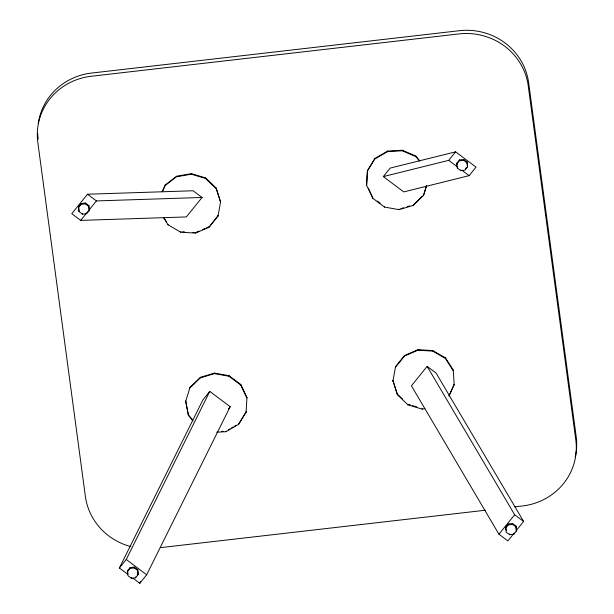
<?xml version="1.0" encoding="UTF-8"?>
<svg xmlns="http://www.w3.org/2000/svg" width="614" height="614" viewBox="0 0 614 614"><rect width="100%" height="100%" fill="white"/><g stroke="black" fill="none" stroke-linecap="round" stroke-linejoin="round"><path stroke-width="0.92" d="M216.727 432.218L225.952 431.696L238.554 424.358L246.107 412.201L246.951 397.465L240.772 384.487L229.06 375.699L214.486 373.112L200.402 377.318L190.018 387.357L185.666 401.464L188.444 415.455L193.049 421.058M426.676 185.451L423.53 195.405L413.153 205.444L399.062 209.65L384.494 207.064L372.782 198.276L366.604 185.29L367.448 170.562L375 158.404L387.603 151.067L402.362 150.238L415.893 156.094L419.922 160.998M367.448 170.562L366.604 185.29M78.523 207.57L78.623 206.711L81.232 203.487L85.461 203.004L88.838 205.536L89.283 210.472L86.681 213.695L82.445 214.179L79.068 211.646L78.523 207.57L81.125 204.347L81.232 203.487M79.068 211.646L78.623 206.711M82.445 214.179L82.552 213.327M89.283 210.472L88.738 206.396L85.361 203.856L85.461 203.004M88.738 206.396L88.838 205.536M162.472 191.53L165.32 184.944L176.893 176.195L191.422 173.655L205.583 177.914L216.12 187.984L220.572 202.106L216.12 187.984M220.633 201.569L218.016 216.09L208.983 227.272L195.544 233.082L180.769 232.199L168.052 224.824L168.113 224.287M127.428 571.657L127.535 570.797L130.137 567.574L134.374 567.083L137.751 569.623L138.196 574.55L135.587 577.774L131.358 578.265L127.981 575.725L127.428 571.657L130.038 568.426L130.137 567.574M165.258 185.482L176.893 176.195M131.358 578.265L131.457 577.406M138.196 574.55L137.651 570.475L134.266 567.942L134.374 567.083M135.587 577.774L135.694 576.922M137.651 570.475L137.751 569.623M180.769 232.199L180.831 231.662M176.832 176.732L191.361 174.192L191.422 173.655M195.544 233.082L195.605 232.552M216.059 188.521L205.521 178.451L205.583 177.914M185.666 401.464L185.727 400.927L188.444 415.455M208.983 227.272L218.077 215.552L218.016 216.09M190.018 387.357L189.956 387.894L200.333 377.856L214.424 373.65L228.991 376.236L240.711 385.024L246.882 398.002L246.951 397.465M200.333 377.856L200.402 377.318M214.424 373.65L214.486 373.112M228.991 376.236L229.06 375.699M225.952 431.696L226.013 431.158M240.711 385.024L240.772 384.487M238.554 424.358L246.168 411.664L246.107 412.201M367.379 171.099L375 158.404M372.782 198.276L372.844 197.739M374.939 158.942L387.534 151.604L387.603 151.067M384.494 207.064L384.556 206.527M419.285 160.837L415.831 156.631L402.293 150.775L402.362 150.238M399.062 209.65L399.131 209.113M415.831 156.631L415.893 156.094M413.153 205.444L422.302 196.127M397.427 394.779L392.983 380.657L397.427 394.779L407.972 404.849L422.125 409.108L424.85 408.632M395.539 366.673L395.47 367.21L404.503 356.028L417.95 350.21L432.716 351.101L445.442 358.476L453.193 370.656L453.255 370.119L445.503 357.939L432.786 350.563L418.011 349.673L404.572 355.491L395.539 366.673L392.922 381.194M423.53 195.405L426.454 185.819M404.503 356.028L404.572 355.491M407.972 404.849L408.034 404.311L410.689 405.11M417.95 350.21L418.011 349.673M422.125 409.108L422.194 408.571M432.716 351.101L432.786 350.563M456.778 164.015L456.877 163.163L459.487 159.932L463.716 159.448L467.101 161.981L467.546 166.916L464.936 170.139L460.707 170.623L457.323 168.09L456.778 164.015L459.387 160.791L459.487 159.932M457.323 168.09L457.43 167.231M460.707 170.623L460.807 169.771M467.546 166.916L466.993 162.84L463.616 160.308L463.716 159.448M466.993 162.84L467.101 161.981M445.442 358.476L445.503 357.939M449.026 396.091L454.26 384.318L449.087 395.554M505.69 528.101L505.79 527.242L508.4 524.018L512.629 523.535L516.006 526.068L516.451 530.995L513.849 534.226L509.612 534.71L506.235 532.177L505.69 528.101L508.292 524.878L508.4 524.018M509.612 534.71L509.72 533.85M516.451 530.995L515.906 526.927L512.529 524.387L512.629 523.535M513.849 534.226L513.949 533.366M515.906 526.927L516.006 526.068M162.142 191.86L165.32 184.944M127.689 574.228L119.377 567.996L202.889 399.921L209.773 391.394L230.173 406.698L146.662 574.781L139.769 583.3L132.977 578.196M119.377 567.996L126.261 559.469L209.773 391.394M139.769 583.3L140.629 581.588M87.503 194.216L71.777 213.687L80.71 220.388L186.334 216.934L202.06 197.47L193.134 190.77L87.503 194.216L96.436 200.924L202.06 197.47M86.781 212.835L87.825 211.546M80.71 220.388L86.536 213.173M88.861 210.295L96.436 200.924M383.32 176.594L390.205 168.075L455.611 151.835L476.011 167.138L469.119 175.665L403.713 191.906L383.32 176.594L448.727 160.354L455.611 151.835M228.446 408.832L230.173 406.698M137.252 574.988L138.296 573.699M465.558 168.635L466.602 167.346M516.036 530.826L523.604 521.447L436.086 373.066L427.152 366.366L411.426 385.83L498.944 534.211L507.878 540.919L514.286 532.983M498.944 534.211L514.67 514.747L427.152 366.366M228.377 429.785L229.951 428.864M231.532 427.95L233.105 427.029M234.678 426.116L236.252 425.195M196.442 232.184L198.967 231.094M202.328 229.644L204.846 228.554M206.527 227.825L209.044 226.735M400.888 208.591L403.528 207.801M407.051 206.749L409.699 205.959M81.125 204.347L85.361 203.856M459.387 160.791L463.616 160.308M160.323 547.657L485.26 510.242M514.801 506.842L522.422 505.959A61.845 59.389 6.8 0 0 575.802 439.893L528.24 85.86A61.845 59.389 6.8 0 0 459.011 33.916L91.194 76.266A61.845 59.389 6.8 0 0 37.815 142.333L85.377 496.365A61.845 59.389 6.8 0 0 130.797 546.59M130.038 568.426L134.266 567.942M508.292 524.878L512.529 524.387M387.534 151.604L402.293 150.775M221.408 431.419L223.25 431.312M182.68 231.777L184.522 231.885M192.834 232.384L194.684 232.491M191.361 174.192L205.521 178.451M412.462 405.647L416.883 406.975M448.727 160.354L457.791 167.161M462.319 170.562L469.119 175.665M377.234 201.031L380.166 203.226M514.67 514.747L523.604 521.447M126.261 559.469L146.662 574.781M397.496 394.242L402.761 399.277M188.506 414.918L192.543 419.822M163.754 217.433L166.663 221.999M163.692 217.97L168.052 224.824M368.316 188.214L372.429 196.871M456.877 163.163L457.1 164.79M505.79 527.242L506.228 530.504M127.535 570.797L127.973 574.059M453.255 370.119L454.199 384.855M575.249 457.069A61.845 59.389 6.8 0 0 576.185 436.684L528.623 82.644A61.845 59.389 6.8 0 0 459.395 30.7L91.578 73.051A61.845 59.389 6.8 0 0 38.283 123.268M38.198 139.117A61.845 59.389 6.8 0 1 37.723 133.56"/></g></svg>
